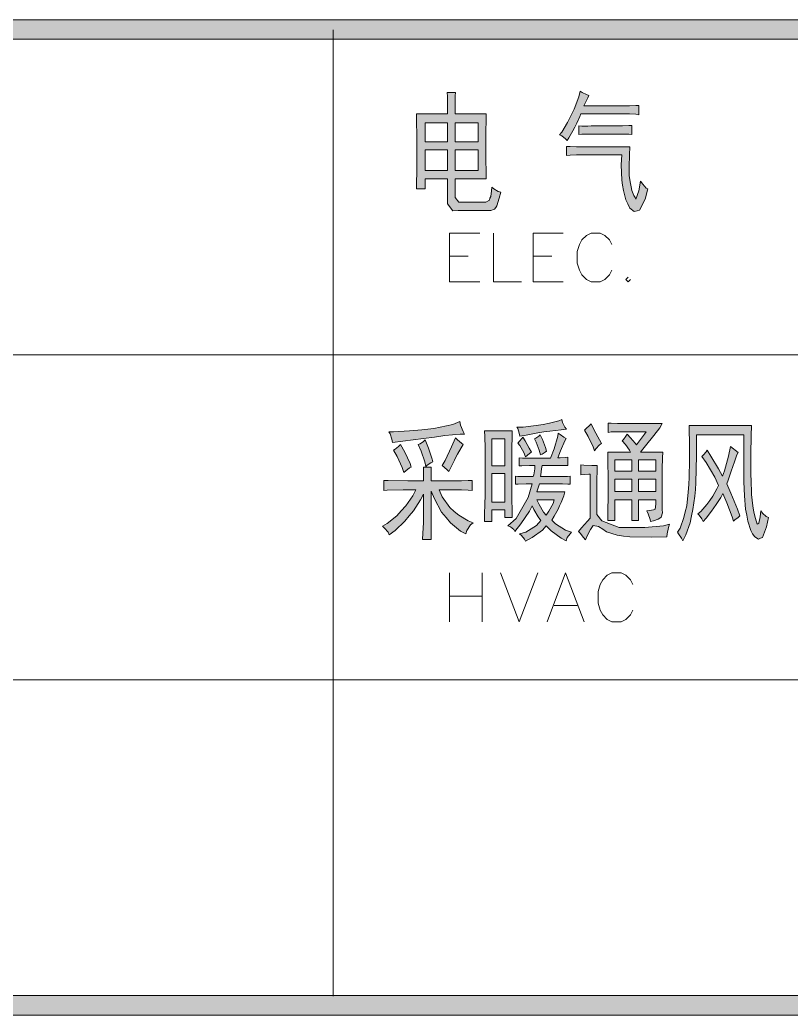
# Model space of a CAD drawing. Header units: millimetres. Extents: x -30643 to 86172, y -19411 to 63186.
# Drawn here: x 79800 to 82131, y 43018 to 46024 of the extents above; entities that cross this region are included whole.
import ezdxf

# ---------------------------------------------------------------- set-up
doc = ezdxf.new("R2010")
doc.units = ezdxf.units.MM

msp = doc.modelspace()

# ---------------------------------------------------------------- hatches: boundary and pattern name
h = msp.add_hatch(color=0)
h.dxf.hatch_style = 2
h.paths.add_polyline_path([(77327.1, 45966), (77327.1, 46024.4), (84204.9, 46024.4), (84204.9, 45966)])
h = msp.add_hatch(color=0)
h.paths.add_polyline_path([(81253.6, 45503.7), (81249.4, 45486.1), (81242.4, 45462.9), (81238.9, 45458), (81235.4, 45453.1), (81223.4, 45448.1), (81215.6, 45448.1), (81125.6, 45448.1), (81109.4, 45447.4), (81093.2, 45468.5), (81093.2, 45489.7), (81093.2, 45543.8), (81025.7, 45543.8), (81025.7, 45514.3), (80998.9, 45514.3), (80999.6, 45522), (81000.3, 45575.5), (81000.3, 45621.2), (81000.3, 45666.3), (80999.6, 45726.1), (80998.9, 45740.2), (81093.2, 45740.2), (81093.2, 45760.6), (81092.5, 45792.9), (81091.8, 45804.9), (81117.1, 45804.9), (81116.4, 45795), (81115.7, 45762), (81115.7, 45740.2), (81210, 45740.2), (81209.3, 45728.2), (81208.6, 45680.3), (81208.6, 45644.5), (81208.6, 45608.6), (81209.3, 45558.6), (81210, 45543.8), (81115.7, 45543.8), (81115.7, 45502.3), (81115.7, 45488.2), (81127, 45474.2), (81138.2, 45474.2), (81199.5, 45474.2), (81208.6, 45474.2), (81219.9, 45479.8), (81221.3, 45485.4), (81223.4, 45490.4), (81226.2, 45507.9), (81226.9, 45519.2), (81233.2, 45513.6), (81245.9, 45505.8)])
h.paths.add_polyline_path([(81185.4, 45569.9), (81185.4, 45631.8), (81115.7, 45631.8), (81115.7, 45569.9)])
h.paths.add_polyline_path([(81093.2, 45569.9), (81093.2, 45631.8), (81025.7, 45631.8), (81025.7, 45569.9)])
h.paths.add_polyline_path([(81185.4, 45656.4), (81185.4, 45713.4), (81115.7, 45713.4), (81115.7, 45656.4)])
h.paths.add_polyline_path([(81093.2, 45656.4), (81093.2, 45713.4), (81025.7, 45713.4), (81025.7, 45656.4)])
h = msp.add_hatch(color=0)
h.dxf.hatch_style = 2
h.paths.add_polyline_path([(81520.3, 45795.8), (81516.8, 45788.7), (81509.1, 45773.2), (81504.9, 45764.8), (81632.2, 45764.8), (81642.8, 45764.8), (81662.5, 45765.5), (81671.6, 45766.2), (81671.6, 45738.1), (81662.5, 45739.5), (81642.8, 45740.2), (81632.2, 45740.2), (81495.7, 45740.2), (81492.9, 45732.4), (81483.7, 45712.7), (81477.4, 45700.8), (81471.8, 45688.8), (81459.8, 45668.4), (81454.2, 45659.9), (81449.3, 45665.6), (81438, 45674), (81431, 45676.8), (81438.7, 45685.3), (81455.6, 45714.1), (81465.5, 45734.5), (81475.3, 45754.9), (81489.4, 45792.2), (81493.6, 45809.1), (81499.9, 45805.6), (81513.3, 45798.6)])
h = msp.add_hatch(color=0)
h.dxf.hatch_style = 2
h.paths.add_polyline_path([(81612.5, 45704.3), (81621.7, 45704.3), (81640.7, 45705), (81649.8, 45705.7), (81649.8, 45678.2), (81640.7, 45678.9), (81621.7, 45679.6), (81612.5, 45679.6), (81526.7, 45679.6), (81517.5, 45679.6), (81499.2, 45678.9), (81490.1, 45678.2), (81490.1, 45704.3), (81499.2, 45703.6), (81517.5, 45703.6), (81526.7, 45704.3)])
h = msp.add_hatch(color=0)
h.dxf.hatch_style = 2
h.paths.add_polyline_path([(81698.4, 45514.3), (81689.9, 45482.6), (81673.7, 45449.5), (81666, 45447.4), (81657.6, 45445.3), (81644.2, 45455.9), (81637.9, 45468.5), (81632.2, 45480.5), (81624.5, 45508.7), (81621.7, 45524.8), (81619.6, 45540.3), (81618.2, 45586.1), (81619.6, 45616.3), (81492.2, 45616.3), (81483, 45616.3), (81463.3, 45615.6), (81452.8, 45614.9), (81452.8, 45642.4), (81463.3, 45641.6), (81483, 45640.9), (81492.2, 45640.9), (81644.2, 45640.9), (81642.8, 45617), (81642.1, 45580.4), (81642.1, 45567.1), (81642.1, 45553.7), (81645.6, 45530.5), (81647.7, 45519.9), (81650.5, 45509.4), (81656.2, 45493.9), (81659.7, 45488.2), (81662.5, 45482.6), (81670.9, 45507.9), (81676.6, 45537.5), (81682.9, 45527.7), (81693.4, 45516.4)])
h = msp.add_hatch(color=0)
h.dxf.hatch_style = 2
h.paths.add_polyline_path([(81144.6, 44772.6), (81131.2, 44772.6), (81084.8, 44768.4), (81053.1, 44764.2), (81020.7, 44759.9), (80957.4, 44751.5), (80926.4, 44748), (80924.3, 44757.8), (80919.4, 44774), (80915.9, 44780.3), (80929.3, 44779.6), (80978.5, 44782.5), (81015.1, 44786), (81051.7, 44790.2), (81108.7, 44802.2), (81129.8, 44811.3), (81132.6, 44800), (81140.4, 44781)])
h = msp.add_hatch(color=0)
h.dxf.hatch_style = 2
h.paths.add_polyline_path([(81302.2, 44793.7), (81321.9, 44794.4), (81361.3, 44799.3), (81381.7, 44802.2), (81401.4, 44805.7), (81429.6, 44813.4), (81438, 44816.9), (81440.8, 44808.5), (81447.9, 44793.7), (81452.8, 44788.1), (81436.6, 44786), (81402.1, 44781.8), (81384.5, 44779.6), (81366.2, 44776.8), (81330.3, 44769.8), (81311.3, 44766.3), (81309.9, 44775.4), (81305, 44789.5)])
h = msp.add_hatch(color=0)
h.dxf.hatch_style = 2
h.paths.add_polyline_path([(81526.7, 44803.6), (81536.5, 44784.6), (81552, 44755.7), (81558.3, 44744.5), (81552, 44740.2), (81541.5, 44729), (81537.2, 44722.6), (81533, 44734.6), (81518.2, 44765.6), (81507, 44784.6), (81511.9, 44789.5), (81521.7, 44798.6)])
h = msp.add_hatch(color=0)
h.paths.add_polyline_path([(81742, 44805), (81734.3, 44792.3), (81716.7, 44769.1), (81708.2, 44758.5), (81699.1, 44748), (81682.9, 44727.6), (81675.9, 44718.4), (81743.4, 44718.4), (81742.7, 44701.5), (81742, 44668.5), (81742, 44652.3), (81742, 44545.3), (81742.7, 44535.5), (81738.5, 44522.1), (81734.3, 44519.3), (81729.3, 44516.5), (81715.3, 44510.8), (81706.1, 44508.7), (81705.4, 44515.1), (81699.1, 44531.9), (81694.9, 44541.1), (81703.3, 44541.8), (81715.3, 44543.9), (81718.1, 44545.3), (81720.9, 44546.7), (81723, 44561.5), (81722.3, 44574.9), (81670.2, 44574.9), (81670.2, 44511.5), (81649.8, 44511.5), (81649.8, 44574.9), (81598.4, 44574.9), (81598.4, 44511.5), (81578, 44511.5), (81578, 44536.9), (81578.7, 44588.2), (81578.7, 44613.6), (81578.7, 44638.9), (81578, 44691.7), (81578, 44718.4), (81646.3, 44718.4), (81643.5, 44724.8), (81630.8, 44741.6), (81621, 44752.2), (81624.5, 44757.1), (81632.2, 44767), (81635.7, 44772.6), (81646.3, 44761.3), (81660.4, 44745.2), (81664.6, 44740.2), (81673.7, 44752.9), (81688.5, 44773.3), (81693.4, 44780.3), (81619.6, 44780.3), (81607.6, 44780.3), (81587.9, 44779.6), (81578.7, 44778.2), (81578.7, 44806.4), (81587.9, 44805.7), (81606.9, 44805), (81617.4, 44805)])
h.paths.add_polyline_path([(81722.3, 44599.5), (81722.3, 44636.8), (81670.2, 44636.8), (81670.2, 44599.5)])
h.paths.add_polyline_path([(81649.8, 44599.5), (81649.8, 44636.8), (81598.4, 44636.8), (81598.4, 44599.5)])
h.paths.add_polyline_path([(81722.3, 44661.4), (81722.3, 44695.2), (81670.2, 44695.2), (81670.2, 44661.4)])
h.paths.add_polyline_path([(81649.8, 44661.4), (81649.8, 44695.2), (81598.4, 44695.2), (81598.4, 44661.4)])
h = msp.add_hatch(color=0)
h.paths.add_polyline_path([(81288.1, 44783.2), (81288.1, 44765.6), (81287.4, 44730.4), (81287.4, 44713.5), (81287.4, 44598.1), (81287.4, 44578.4), (81288.1, 44540.4), (81288.1, 44520.7), (81266.3, 44520.7), (81266.3, 44543.9), (81226.9, 44543.9), (81226.9, 44508.7), (81205.1, 44508.7), (81205.1, 44527), (81205.8, 44565), (81206.5, 44584), (81206.5, 44713.5), (81206.5, 44730.4), (81205.8, 44765.6), (81205.1, 44783.2)])
h.paths.add_polyline_path([(81266.3, 44567.1), (81266.3, 44653.7), (81226.9, 44653.7), (81226.9, 44567.1)])
h.paths.add_polyline_path([(81266.3, 44676.9), (81266.3, 44758.5), (81226.9, 44758.5), (81226.9, 44676.9)])
h = msp.add_hatch(color=0)
h.paths.add_polyline_path([(81310.6, 44471.4), (81329.6, 44477.1), (81362, 44496.8), (81375.4, 44511.5), (81366.9, 44522.8), (81353.6, 44545.3), (81348.6, 44556.6), (81340.9, 44540.4), (81314.9, 44501.7), (81296.6, 44479.2), (81293.8, 44484.8), (81283.2, 44493.2), (81275.5, 44496.1), (81300.8, 44517.9), (81336.7, 44581.2), (81348.6, 44622.7), (81331.1, 44622.7), (81306.4, 44622), (81298.7, 44621.3), (81298.7, 44645.9), (81305.7, 44645.2), (81332.5, 44644.5), (81352.2, 44644.5), (81353.6, 44650.2), (81356.4, 44667.8), (81356.4, 44678.3), (81340.9, 44678.3), (81317.7, 44677.6), (81309.2, 44676.9), (81309.2, 44701.5), (81319.8, 44700.8), (81340.2, 44700.1), (81350.1, 44700.1), (81404.2, 44700.1), (81414.8, 44729), (81426, 44767), (81427.5, 44775.4), (81433.1, 44771.9), (81445, 44764.2), (81451.4, 44759.9), (81447.2, 44752.2), (81434.5, 44722.6), (81426, 44701.5), (81433.8, 44701.5), (81448.6, 44702.2), (81456.3, 44702.9), (81456.3, 44678.3), (81378.9, 44678.3), (81377.5, 44667.8), (81375.4, 44650.2), (81374, 44644.5), (81431, 44644.5), (81439.4, 44644.5), (81455.6, 44645.2), (81463.3, 44645.9), (81463.3, 44621.3), (81456.3, 44622), (81440.8, 44622.7), (81431.7, 44622.7), (81370.5, 44622.7), (81363.4, 44598.1), (81447.2, 44598.1), (81444.3, 44586.8), (81436.6, 44566.4), (81431.7, 44556.6), (81427.5, 44546), (81415.5, 44524.9), (81407.8, 44512.9), (81419, 44501.7), (81449.3, 44482.7), (81467.6, 44476.4), (81463.3, 44472.1), (81454.9, 44460.2), (81451.4, 44451), (81436.6, 44458.1), (81406.3, 44480.6), (81391.6, 44496.1), (81380.3, 44482.7), (81349.3, 44460.2), (81328.9, 44449.6), (81326.1, 44455.9), (81317, 44466.5)])
h.paths.add_polyline_path([(81391.6, 44528.4), (81399.3, 44540.4), (81412, 44562.9), (81415.5, 44574.9), (81363.4, 44574.9), (81369.8, 44560.8), (81383.1, 44537.6)])
h = msp.add_hatch(color=0)
h.dxf.hatch_style = 2
h.paths.add_polyline_path([(82012.2, 44798.6), (82010.8, 44767.7), (82010.1, 44712.1), (82010.1, 44686.8), (82010.1, 44661.4), (82010.8, 44621.3), (82011.5, 44605.8), (82011.5, 44590.4), (82015.7, 44555.9), (82019.2, 44536.9), (82023.5, 44517.9), (82029.1, 44501), (82031.2, 44502.4), (82034, 44503.8), (82038.2, 44522.8), (82039.7, 44541.1), (82044.6, 44534.1), (82056.5, 44524.2), (82062.9, 44520.7), (82057.2, 44492.5), (82045.3, 44460.9), (82039, 44458.1), (82033.3, 44455.2), (82021.4, 44462.3), (82015, 44472.1), (82009.4, 44482), (82000.2, 44510.1), (81997.4, 44528.4), (81993.9, 44546.7), (81990.4, 44586.8), (81989.7, 44607.9), (81989, 44629.1), (81989, 44710.7), (81989, 44770.5), (81845.4, 44770.5), (81845.4, 44708.6), (81844, 44625.5), (81842.6, 44605.8), (81840.5, 44585.4), (81834.9, 44545.3), (81830.7, 44525.6), (81826.4, 44505.2), (81813.1, 44468.6), (81804.6, 44451), (81799.7, 44458.8), (81791.3, 44471.4), (81788.4, 44476.4), (81796.2, 44489), (81807.4, 44520.7), (81811.7, 44538.3), (81815.9, 44556.6), (81820.8, 44597.4), (81822.2, 44620.6), (81822.9, 44643.1), (81824.3, 44693.1), (81824.3, 44719.8), (81824.3, 44746.6), (81823.6, 44786), (81822.9, 44798.6)])
h = msp.add_hatch(color=0)
h.dxf.hatch_style = 2
h.paths.add_polyline_path([(80950.4, 44741.6), (80963.7, 44718.4), (80979.9, 44684.6), (80982.7, 44673.4), (80978.5, 44670.6), (80967.2, 44662.1), (80960.9, 44656.5), (80956, 44672), (80940.5, 44705.8), (80929.3, 44724.8), (80934.2, 44727.6), (80944.7, 44736)])
h = msp.add_hatch(color=0)
h.dxf.hatch_style = 2
h.paths.add_polyline_path([(81025.7, 44755.7), (81035.5, 44730.4), (81046.8, 44697.3), (81048.9, 44688.9), (81042.5, 44686.1), (81031.3, 44679), (81027.1, 44674.8), (81024.2, 44688.9), (81013, 44721.9), (81004.5, 44741.6), (81010.2, 44743.8), (81020.7, 44750.8)])
h = msp.add_hatch(color=0)
h.dxf.hatch_style = 2
h.paths.add_polyline_path([(81140.4, 44741.6), (81134, 44731.8), (81122.8, 44712.1), (81118.5, 44702.9), (81113.6, 44693.8), (81103.1, 44672), (81097.4, 44660), (81093.2, 44664.2), (81082.7, 44673.4), (81076.3, 44678.3), (81085.5, 44693.1), (81105.2, 44734.6), (81117.1, 44761.3), (81123.5, 44755.7), (81134.7, 44745.2)])
h = msp.add_hatch(color=0)
h.dxf.hatch_style = 2
h.paths.add_polyline_path([(81320.5, 44763.5), (81327.5, 44752.9), (81340.2, 44730.4), (81346.5, 44718.4), (81341.6, 44715.6), (81333.2, 44708.6), (81328.9, 44704.3), (81323.3, 44717.7), (81311.3, 44738.1), (81305.7, 44745.9), (81310.6, 44751.5), (81317.7, 44759.9)])
h = msp.add_hatch(color=0)
h.dxf.hatch_style = 2
h.paths.add_polyline_path([(81374, 44710.7), (81369.8, 44724.8), (81360.6, 44748.7), (81355.7, 44758.5), (81359.9, 44760.6), (81369, 44767), (81372.6, 44770.5), (81379.6, 44757.1), (81389.5, 44732.5), (81392.3, 44721.2), (81388, 44718.4), (81378.9, 44712.8)])
h = msp.add_hatch(color=0)
h.dxf.hatch_style = 2
h.paths.add_polyline_path([(81971.4, 44717), (81967.9, 44710.7), (81960.1, 44689.6), (81955.2, 44674.8), (81950.3, 44660.7), (81941.1, 44634), (81936.9, 44622.7), (81949.6, 44594.6), (81969.3, 44546), (81977, 44525.6), (81971.4, 44521.4), (81961.5, 44513.6), (81957.3, 44510.1), (81953.1, 44522.8), (81936.9, 44565), (81925, 44593.2), (81918.6, 44581.9), (81905.3, 44560.1), (81898.2, 44550.2), (81891.2, 44540.4), (81875, 44519.3), (81865.8, 44508.7), (81861.6, 44517.2), (81853.2, 44528.4), (81849.7, 44531.9), (81858.8, 44539), (81877.1, 44560.1), (81885.6, 44572.8), (81894.7, 44585.4), (81907.4, 44607.9), (81912.3, 44617.8), (81901, 44642.4), (81875, 44686.8), (81861.6, 44705.8), (81866.6, 44710.7), (81875, 44719.8), (81877.8, 44724.8), (81889.1, 44706.5), (81912.3, 44667.8), (81924.3, 44645.9), (81930.6, 44662.1), (81942.5, 44706.5), (81948.2, 44735.3)])
h = msp.add_hatch(color=0)
h.dxf.hatch_style = 2
h.paths.add_polyline_path([(81020.7, 44631.9), (81020.7, 44638.9), (81020.7, 44660), (81020, 44673.4), (81043.9, 44673.4), (81043.2, 44661.4), (81043.2, 44640.3), (81043.2, 44631.9), (81126.3, 44631.9), (81134.7, 44631.9), (81155.8, 44632.6), (81167.8, 44633.3), (81167.8, 44602.3), (81155.8, 44603.7), (81135.4, 44604.4), (81127.7, 44604.4), (81067.2, 44604.4), (81076.3, 44583.3), (81099.5, 44550.9), (81112.9, 44539), (81127, 44527.7), (81155.1, 44510.8), (81170.6, 44505.2), (81162.9, 44498.9), (81151.6, 44482), (81148.1, 44471.4), (81131.9, 44479.9), (81102.4, 44504.5), (81089, 44520.7), (81074.9, 44536.9), (81053.1, 44577), (81043.9, 44600.9), (81043.2, 44517.9), (81043.2, 44504.5), (81043.2, 44472.8), (81043.9, 44454.5), (81017.2, 44454.5), (81018.6, 44473.5), (81020, 44505.2), (81020, 44517.9), (81020, 44591.8), (81010.9, 44574.2), (80989.8, 44541.1), (80977.1, 44525.6), (80964.4, 44510.1), (80934.2, 44481.3), (80916.6, 44468.6), (80913.1, 44476.4), (80902.5, 44489), (80896.2, 44494.7), (80911, 44503.1), (80939.8, 44526.3), (80953.2, 44541.1), (80966.5, 44555.9), (80988.4, 44586.8), (80996.8, 44604.4), (80958.8, 44604.4), (80911, 44603.7), (80900.4, 44602.3), (80900.4, 44633.3), (80913.1, 44632.6), (80972.9, 44631.9)])
h = msp.add_hatch(color=0)
h.dxf.hatch_style = 2
h.paths.add_polyline_path([(81545.7, 44678.3), (81545, 44662.8), (81544.3, 44634.7), (81544.3, 44622.7), (81544.3, 44529.8), (81559, 44510.8), (81611.8, 44491.1), (81650.5, 44491.1), (81689.2, 44491.1), (81746.2, 44496.1), (81763.8, 44501), (81761, 44491.1), (81756.8, 44472.1), (81756.1, 44462.3), (81709.6, 44461.6), (81644.2, 44463), (81624.5, 44465.1), (81605.5, 44467.2), (81573.8, 44477.8), (81561.9, 44486.2), (81549.2, 44493.9), (81533, 44496.8), (81529.5, 44490.4), (81525.3, 44484.8), (81515.4, 44465.8), (81509.8, 44453.1), (81504.2, 44460.9), (81493.6, 44473.5), (81488.7, 44479.2), (81497.8, 44489.7), (81516.1, 44510.1), (81524.6, 44519.3), (81524.6, 44652.3), (81519.6, 44652.3), (81505.6, 44650.9), (81495.7, 44650.2), (81495.7, 44679.7), (81504.9, 44679), (81529.5, 44678.3)])
h = msp.add_hatch(color=0)
h.dxf.hatch_style = 2
h.paths.add_polyline_path([(77346.8, 43017.6), (77346.8, 43076.7), (84204.9, 43076.7), (84204.9, 43017.6)])

# ---------------------------------------------------------------- linework, layer by layer
at = {"color": 0, "lineweight": 0}
for points in [[(77327.1, 45966), (77327.1, 46024.4), (84204.9, 46024.4), (84204.9, 45966)], [(81253.6, 45503.7), (81249.4, 45486.1), (81242.4, 45462.9), (81238.9, 45458), (81235.4, 45453.1), (81223.4, 45448.1), (81215.6, 45448.1), (81125.6, 45448.1), (81109.4, 45447.4), (81093.2, 45468.5), (81093.2, 45489.7), (81093.2, 45543.8), (81025.7, 45543.8), (81025.7, 45514.3), (80998.9, 45514.3), (80999.6, 45522), (81000.3, 45575.5), (81000.3, 45621.2), (81000.3, 45666.3), (80999.6, 45726.1), (80998.9, 45740.2), (81093.2, 45740.2), (81093.2, 45760.6), (81092.5, 45792.9), (81091.8, 45804.9), (81117.1, 45804.9), (81116.4, 45795), (81115.7, 45762), (81115.7, 45740.2), (81210, 45740.2), (81209.3, 45728.2), (81208.6, 45680.3), (81208.6, 45644.5), (81208.6, 45608.6), (81209.3, 45558.6), (81210, 45543.8), (81115.7, 45543.8), (81115.7, 45502.3), (81115.7, 45488.2), (81127, 45474.2), (81138.2, 45474.2), (81199.5, 45474.2), (81208.6, 45474.2), (81219.9, 45479.8), (81221.3, 45485.4), (81223.4, 45490.4), (81226.2, 45507.9), (81226.9, 45519.2), (81233.2, 45513.6), (81245.9, 45505.8)], [(81520.3, 45795.8), (81516.8, 45788.7), (81509.1, 45773.2), (81504.9, 45764.8), (81632.2, 45764.8), (81642.8, 45764.8), (81662.5, 45765.5), (81671.6, 45766.2), (81671.6, 45738.1), (81662.5, 45739.5), (81642.8, 45740.2), (81632.2, 45740.2), (81495.7, 45740.2), (81492.9, 45732.4), (81483.7, 45712.7), (81477.4, 45700.8), (81471.8, 45688.8), (81459.8, 45668.4), (81454.2, 45659.9), (81449.3, 45665.6), (81438, 45674), (81431, 45676.8), (81438.7, 45685.3), (81455.6, 45714.1), (81465.5, 45734.5), (81475.3, 45754.9), (81489.4, 45792.2), (81493.6, 45809.1), (81499.9, 45805.6), (81513.3, 45798.6)], [(81093.2, 45656.4), (81093.2, 45713.4), (81025.7, 45713.4), (81025.7, 45656.4)], [(81185.4, 45656.4), (81185.4, 45713.4), (81115.7, 45713.4), (81115.7, 45656.4)], [(81612.5, 45704.3), (81621.7, 45704.3), (81640.7, 45705), (81649.8, 45705.7), (81649.8, 45678.2), (81640.7, 45678.9), (81621.7, 45679.6), (81612.5, 45679.6), (81526.7, 45679.6), (81517.5, 45679.6), (81499.2, 45678.9), (81490.1, 45678.2), (81490.1, 45704.3), (81499.2, 45703.6), (81517.5, 45703.6), (81526.7, 45704.3)], [(81093.2, 45569.9), (81093.2, 45631.8), (81025.7, 45631.8), (81025.7, 45569.9)], [(81185.4, 45569.9), (81185.4, 45631.8), (81115.7, 45631.8), (81115.7, 45569.9)], [(81698.4, 45514.3), (81689.9, 45482.6), (81673.7, 45449.5), (81666, 45447.4), (81657.6, 45445.3), (81644.2, 45455.9), (81637.9, 45468.5), (81632.2, 45480.5), (81624.5, 45508.7), (81621.7, 45524.8), (81619.6, 45540.3), (81618.2, 45586.1), (81619.6, 45616.3), (81492.2, 45616.3), (81483, 45616.3), (81463.3, 45615.6), (81452.8, 45614.9), (81452.8, 45642.4), (81463.3, 45641.6), (81483, 45640.9), (81492.2, 45640.9), (81644.2, 45640.9), (81642.8, 45617), (81642.1, 45580.4), (81642.1, 45567.1), (81642.1, 45553.7), (81645.6, 45530.5), (81647.7, 45519.9), (81650.5, 45509.4), (81656.2, 45493.9), (81659.7, 45488.2), (81662.5, 45482.6), (81670.9, 45507.9), (81676.6, 45537.5), (81682.9, 45527.7), (81693.4, 45516.4)], [(81144.6, 44772.6), (81131.2, 44772.6), (81084.8, 44768.4), (81053.1, 44764.2), (81020.7, 44759.9), (80957.4, 44751.5), (80926.4, 44748), (80924.3, 44757.8), (80919.4, 44774), (80915.9, 44780.3), (80929.3, 44779.6), (80978.5, 44782.5), (81015.1, 44786), (81051.7, 44790.2), (81108.7, 44802.2), (81129.8, 44811.3), (81132.6, 44800), (81140.4, 44781)], [(81302.2, 44793.7), (81321.9, 44794.4), (81361.3, 44799.3), (81381.7, 44802.2), (81401.4, 44805.7), (81429.6, 44813.4), (81438, 44816.9), (81440.8, 44808.5), (81447.9, 44793.7), (81452.8, 44788.1), (81436.6, 44786), (81402.1, 44781.8), (81384.5, 44779.6), (81366.2, 44776.8), (81330.3, 44769.8), (81311.3, 44766.3), (81309.9, 44775.4), (81305, 44789.5)], [(81526.7, 44803.6), (81536.5, 44784.6), (81552, 44755.7), (81558.3, 44744.5), (81552, 44740.2), (81541.5, 44729), (81537.2, 44722.6), (81533, 44734.6), (81518.2, 44765.6), (81507, 44784.6), (81511.9, 44789.5), (81521.7, 44798.6)], [(81742, 44805), (81734.3, 44792.3), (81716.7, 44769.1), (81708.2, 44758.5), (81699.1, 44748), (81682.9, 44727.6), (81675.9, 44718.4), (81743.4, 44718.4), (81742.7, 44701.5), (81742, 44668.5), (81742, 44652.3), (81742, 44545.3), (81742.7, 44535.5), (81738.5, 44522.1), (81734.3, 44519.3), (81729.3, 44516.5), (81715.3, 44510.8), (81706.1, 44508.7), (81705.4, 44515.1), (81699.1, 44531.9), (81694.9, 44541.1), (81703.3, 44541.8), (81715.3, 44543.9), (81718.1, 44545.3), (81720.9, 44546.7), (81723, 44561.5), (81722.3, 44574.9), (81670.2, 44574.9), (81670.2, 44511.5), (81649.8, 44511.5), (81649.8, 44574.9), (81598.4, 44574.9), (81598.4, 44511.5), (81578, 44511.5), (81578, 44536.9), (81578.7, 44588.2), (81578.7, 44613.6), (81578.7, 44638.9), (81578, 44691.7), (81578, 44718.4), (81646.3, 44718.4), (81643.5, 44724.8), (81630.8, 44741.6), (81621, 44752.2), (81624.5, 44757.1), (81632.2, 44767), (81635.7, 44772.6), (81646.3, 44761.3), (81660.4, 44745.2), (81664.6, 44740.2), (81673.7, 44752.9), (81688.5, 44773.3), (81693.4, 44780.3), (81619.6, 44780.3), (81607.6, 44780.3), (81587.9, 44779.6), (81578.7, 44778.2), (81578.7, 44806.4), (81587.9, 44805.7), (81606.9, 44805), (81617.4, 44805)], [(81288.1, 44783.2), (81288.1, 44765.6), (81287.4, 44730.4), (81287.4, 44713.5), (81287.4, 44598.1), (81287.4, 44578.4), (81288.1, 44540.4), (81288.1, 44520.7), (81266.3, 44520.7), (81266.3, 44543.9), (81226.9, 44543.9), (81226.9, 44508.7), (81205.1, 44508.7), (81205.1, 44527), (81205.8, 44565), (81206.5, 44584), (81206.5, 44713.5), (81206.5, 44730.4), (81205.8, 44765.6), (81205.1, 44783.2)], [(81310.6, 44471.4), (81329.6, 44477.1), (81362, 44496.8), (81375.4, 44511.5), (81366.9, 44522.8), (81353.6, 44545.3), (81348.6, 44556.6), (81340.9, 44540.4), (81314.9, 44501.7), (81296.6, 44479.2), (81293.8, 44484.8), (81283.2, 44493.2), (81275.5, 44496.1), (81300.8, 44517.9), (81336.7, 44581.2), (81348.6, 44622.7), (81331.1, 44622.7), (81306.4, 44622), (81298.7, 44621.3), (81298.7, 44645.9), (81305.7, 44645.2), (81332.5, 44644.5), (81352.2, 44644.5), (81353.6, 44650.2), (81356.4, 44667.8), (81356.4, 44678.3), (81340.9, 44678.3), (81317.7, 44677.6), (81309.2, 44676.9), (81309.2, 44701.5), (81319.8, 44700.8), (81340.2, 44700.1), (81350.1, 44700.1), (81404.2, 44700.1), (81414.8, 44729), (81426, 44767), (81427.5, 44775.4), (81433.1, 44771.9), (81445, 44764.2), (81451.4, 44759.9), (81447.2, 44752.2), (81434.5, 44722.6), (81426, 44701.5), (81433.8, 44701.5), (81448.6, 44702.2), (81456.3, 44702.9), (81456.3, 44678.3), (81378.9, 44678.3), (81377.5, 44667.8), (81375.4, 44650.2), (81374, 44644.5), (81431, 44644.5), (81439.4, 44644.5), (81455.6, 44645.2), (81463.3, 44645.9), (81463.3, 44621.3), (81456.3, 44622), (81440.8, 44622.7), (81431.7, 44622.7), (81370.5, 44622.7), (81363.4, 44598.1), (81447.2, 44598.1), (81444.3, 44586.8), (81436.6, 44566.4), (81431.7, 44556.6), (81427.5, 44546), (81415.5, 44524.9), (81407.8, 44512.9), (81419, 44501.7), (81449.3, 44482.7), (81467.6, 44476.4), (81463.3, 44472.1), (81454.9, 44460.2), (81451.4, 44451), (81436.6, 44458.1), (81406.3, 44480.6), (81391.6, 44496.1), (81380.3, 44482.7), (81349.3, 44460.2), (81328.9, 44449.6), (81326.1, 44455.9), (81317, 44466.5)], [(82012.2, 44798.6), (82010.8, 44767.7), (82010.1, 44712.1), (82010.1, 44686.8), (82010.1, 44661.4), (82010.8, 44621.3), (82011.5, 44605.8), (82011.5, 44590.4), (82015.7, 44555.9), (82019.2, 44536.9), (82023.5, 44517.9), (82029.1, 44501), (82031.2, 44502.4), (82034, 44503.8), (82038.2, 44522.8), (82039.7, 44541.1), (82044.6, 44534.1), (82056.5, 44524.2), (82062.9, 44520.7), (82057.2, 44492.5), (82045.3, 44460.9), (82039, 44458.1), (82033.3, 44455.2), (82021.4, 44462.3), (82015, 44472.1), (82009.4, 44482), (82000.2, 44510.1), (81997.4, 44528.4), (81993.9, 44546.7), (81990.4, 44586.8), (81989.7, 44607.9), (81989, 44629.1), (81989, 44710.7), (81989, 44770.5), (81845.4, 44770.5), (81845.4, 44708.6), (81844, 44625.5), (81842.6, 44605.8), (81840.5, 44585.4), (81834.9, 44545.3), (81830.7, 44525.6), (81826.4, 44505.2), (81813.1, 44468.6), (81804.6, 44451), (81799.7, 44458.8), (81791.3, 44471.4), (81788.4, 44476.4), (81796.2, 44489), (81807.4, 44520.7), (81811.7, 44538.3), (81815.9, 44556.6), (81820.8, 44597.4), (81822.2, 44620.6), (81822.9, 44643.1), (81824.3, 44693.1), (81824.3, 44719.8), (81824.3, 44746.6), (81823.6, 44786), (81822.9, 44798.6)], [(80950.4, 44741.6), (80963.7, 44718.4), (80979.9, 44684.6), (80982.7, 44673.4), (80978.5, 44670.6), (80967.2, 44662.1), (80960.9, 44656.5), (80956, 44672), (80940.5, 44705.8), (80929.3, 44724.8), (80934.2, 44727.6), (80944.7, 44736)], [(81025.7, 44755.7), (81035.5, 44730.4), (81046.8, 44697.3), (81048.9, 44688.9), (81042.5, 44686.1), (81031.3, 44679), (81027.1, 44674.8), (81024.2, 44688.9), (81013, 44721.9), (81004.5, 44741.6), (81010.2, 44743.8), (81020.7, 44750.8)], [(81140.4, 44741.6), (81134, 44731.8), (81122.8, 44712.1), (81118.5, 44702.9), (81113.6, 44693.8), (81103.1, 44672), (81097.4, 44660), (81093.2, 44664.2), (81082.7, 44673.4), (81076.3, 44678.3), (81085.5, 44693.1), (81105.2, 44734.6), (81117.1, 44761.3), (81123.5, 44755.7), (81134.7, 44745.2)], [(81266.3, 44676.9), (81266.3, 44758.5), (81226.9, 44758.5), (81226.9, 44676.9)], [(81320.5, 44763.5), (81327.5, 44752.9), (81340.2, 44730.4), (81346.5, 44718.4), (81341.6, 44715.6), (81333.2, 44708.6), (81328.9, 44704.3), (81323.3, 44717.7), (81311.3, 44738.1), (81305.7, 44745.9), (81310.6, 44751.5), (81317.7, 44759.9)], [(81374, 44710.7), (81369.8, 44724.8), (81360.6, 44748.7), (81355.7, 44758.5), (81359.9, 44760.6), (81369, 44767), (81372.6, 44770.5), (81379.6, 44757.1), (81389.5, 44732.5), (81392.3, 44721.2), (81388, 44718.4), (81378.9, 44712.8)], [(81971.4, 44717), (81967.9, 44710.7), (81960.1, 44689.6), (81955.2, 44674.8), (81950.3, 44660.7), (81941.1, 44634), (81936.9, 44622.7), (81949.6, 44594.6), (81969.3, 44546), (81977, 44525.6), (81971.4, 44521.4), (81961.5, 44513.6), (81957.3, 44510.1), (81953.1, 44522.8), (81936.9, 44565), (81925, 44593.2), (81918.6, 44581.9), (81905.3, 44560.1), (81898.2, 44550.2), (81891.2, 44540.4), (81875, 44519.3), (81865.8, 44508.7), (81861.6, 44517.2), (81853.2, 44528.4), (81849.7, 44531.9), (81858.8, 44539), (81877.1, 44560.1), (81885.6, 44572.8), (81894.7, 44585.4), (81907.4, 44607.9), (81912.3, 44617.8), (81901, 44642.4), (81875, 44686.8), (81861.6, 44705.8), (81866.6, 44710.7), (81875, 44719.8), (81877.8, 44724.8), (81889.1, 44706.5), (81912.3, 44667.8), (81924.3, 44645.9), (81930.6, 44662.1), (81942.5, 44706.5), (81948.2, 44735.3)], [(81649.8, 44661.4), (81649.8, 44695.2), (81598.4, 44695.2), (81598.4, 44661.4)], [(81722.3, 44661.4), (81722.3, 44695.2), (81670.2, 44695.2), (81670.2, 44661.4)], [(81020.7, 44631.9), (81020.7, 44638.9), (81020.7, 44660), (81020, 44673.4), (81043.9, 44673.4), (81043.2, 44661.4), (81043.2, 44640.3), (81043.2, 44631.9), (81126.3, 44631.9), (81134.7, 44631.9), (81155.8, 44632.6), (81167.8, 44633.3), (81167.8, 44602.3), (81155.8, 44603.7), (81135.4, 44604.4), (81127.7, 44604.4), (81067.2, 44604.4), (81076.3, 44583.3), (81099.5, 44550.9), (81112.9, 44539), (81127, 44527.7), (81155.1, 44510.8), (81170.6, 44505.2), (81162.9, 44498.9), (81151.6, 44482), (81148.1, 44471.4), (81131.9, 44479.9), (81102.4, 44504.5), (81089, 44520.7), (81074.9, 44536.9), (81053.1, 44577), (81043.9, 44600.9), (81043.2, 44517.9), (81043.2, 44504.5), (81043.2, 44472.8), (81043.9, 44454.5), (81017.2, 44454.5), (81018.6, 44473.5), (81020, 44505.2), (81020, 44517.9), (81020, 44591.8), (81010.9, 44574.2), (80989.8, 44541.1), (80977.1, 44525.6), (80964.4, 44510.1), (80934.2, 44481.3), (80916.6, 44468.6), (80913.1, 44476.4), (80902.5, 44489), (80896.2, 44494.7), (80911, 44503.1), (80939.8, 44526.3), (80953.2, 44541.1), (80966.5, 44555.9), (80988.4, 44586.8), (80996.8, 44604.4), (80958.8, 44604.4), (80911, 44603.7), (80900.4, 44602.3), (80900.4, 44633.3), (80913.1, 44632.6), (80972.9, 44631.9)], [(81266.3, 44567.1), (81266.3, 44653.7), (81226.9, 44653.7), (81226.9, 44567.1)], [(81545.7, 44678.3), (81545, 44662.8), (81544.3, 44634.7), (81544.3, 44622.7), (81544.3, 44529.8), (81559, 44510.8), (81611.8, 44491.1), (81650.5, 44491.1), (81689.2, 44491.1), (81746.2, 44496.1), (81763.8, 44501), (81761, 44491.1), (81756.8, 44472.1), (81756.1, 44462.3), (81709.6, 44461.6), (81644.2, 44463), (81624.5, 44465.1), (81605.5, 44467.2), (81573.8, 44477.8), (81561.9, 44486.2), (81549.2, 44493.9), (81533, 44496.8), (81529.5, 44490.4), (81525.3, 44484.8), (81515.4, 44465.8), (81509.8, 44453.1), (81504.2, 44460.9), (81493.6, 44473.5), (81488.7, 44479.2), (81497.8, 44489.7), (81516.1, 44510.1), (81524.6, 44519.3), (81524.6, 44652.3), (81519.6, 44652.3), (81505.6, 44650.9), (81495.7, 44650.2), (81495.7, 44679.7), (81504.9, 44679), (81529.5, 44678.3)], [(81649.8, 44599.5), (81649.8, 44636.8), (81598.4, 44636.8), (81598.4, 44599.5)], [(81722.3, 44599.5), (81722.3, 44636.8), (81670.2, 44636.8), (81670.2, 44599.5)], [(81391.6, 44528.4), (81399.3, 44540.4), (81412, 44562.9), (81415.5, 44574.9), (81363.4, 44574.9), (81369.8, 44560.8), (81383.1, 44537.6)], [(77346.8, 43017.6), (77346.8, 43076.7), (84204.9, 43076.7), (84204.9, 43017.6)]]:
    msp.add_lwpolyline(points, close=True, dxfattribs=at)
for points in [[(80747.7, 45994.9), (80747.7, 43074.6)], [(81098.8, 45233.5), (81098.8, 45380.6), (81190.3, 45380.6)], [(81231.8, 45380.6), (81231.8, 45233.5), (81316.3, 45233.5)], [(81351.5, 45233.5), (81351.5, 45380.6), (81442.9, 45380.6)], [(81590, 45345.4), (81583, 45359.5), (81568.9, 45373.5), (81554.8, 45380.6), (81526.7, 45380.6), (81512.6, 45373.5), (81499.2, 45359.5), (81492.2, 45345.4), (81485.2, 45324.3), (81485.2, 45289.1), (81492.2, 45268), (81499.2, 45254.6), (81512.6, 45240.5), (81526.7, 45233.5), (81554.8, 45233.5), (81568.9, 45240.5), (81583, 45254.6), (81590, 45268)], [(81098.8, 45310.2), (81155.1, 45310.2)], [(81351.5, 45310.2), (81407.8, 45310.2)], [(81098.8, 45233.5), (81190.3, 45233.5)], [(81351.5, 45233.5), (81442.9, 45233.5)], [(81639.3, 45247.6), (81632.2, 45240.5), (81639.3, 45233.5), (81646.3, 45240.5)], [(77327.1, 45012.6), (84204.9, 45012.6)], [(81098.8, 44206.1), (81098.8, 44353.9)], [(81197.4, 44353.9), (81197.4, 44206.1)], [(81252.9, 44353.9), (81309.2, 44206.1), (81365.5, 44353.9)], [(81393.7, 44206.1), (81450, 44353.9), (81505.6, 44206.1)], [(81653.3, 44318.7), (81646.3, 44332.8), (81632.2, 44346.9), (81618.2, 44353.9), (81590, 44353.9), (81575.9, 44346.9), (81561.9, 44332.8), (81554.8, 44318.7), (81547.8, 44297.6), (81547.8, 44262.4), (81554.8, 44241.3), (81561.9, 44227.3), (81575.9, 44213.2), (81590, 44206.1), (81618.2, 44206.1), (81632.2, 44213.2), (81646.3, 44227.3), (81653.3, 44241.3)], [(81098.8, 44283.5), (81197.4, 44283.5)], [(81414.8, 44255.4), (81485.2, 44255.4)], [(77327.1, 44030.2), (84204.9, 44030.2)]]:
    msp.add_lwpolyline(points, dxfattribs=at)

doc.saveas('drawing.dxf')
